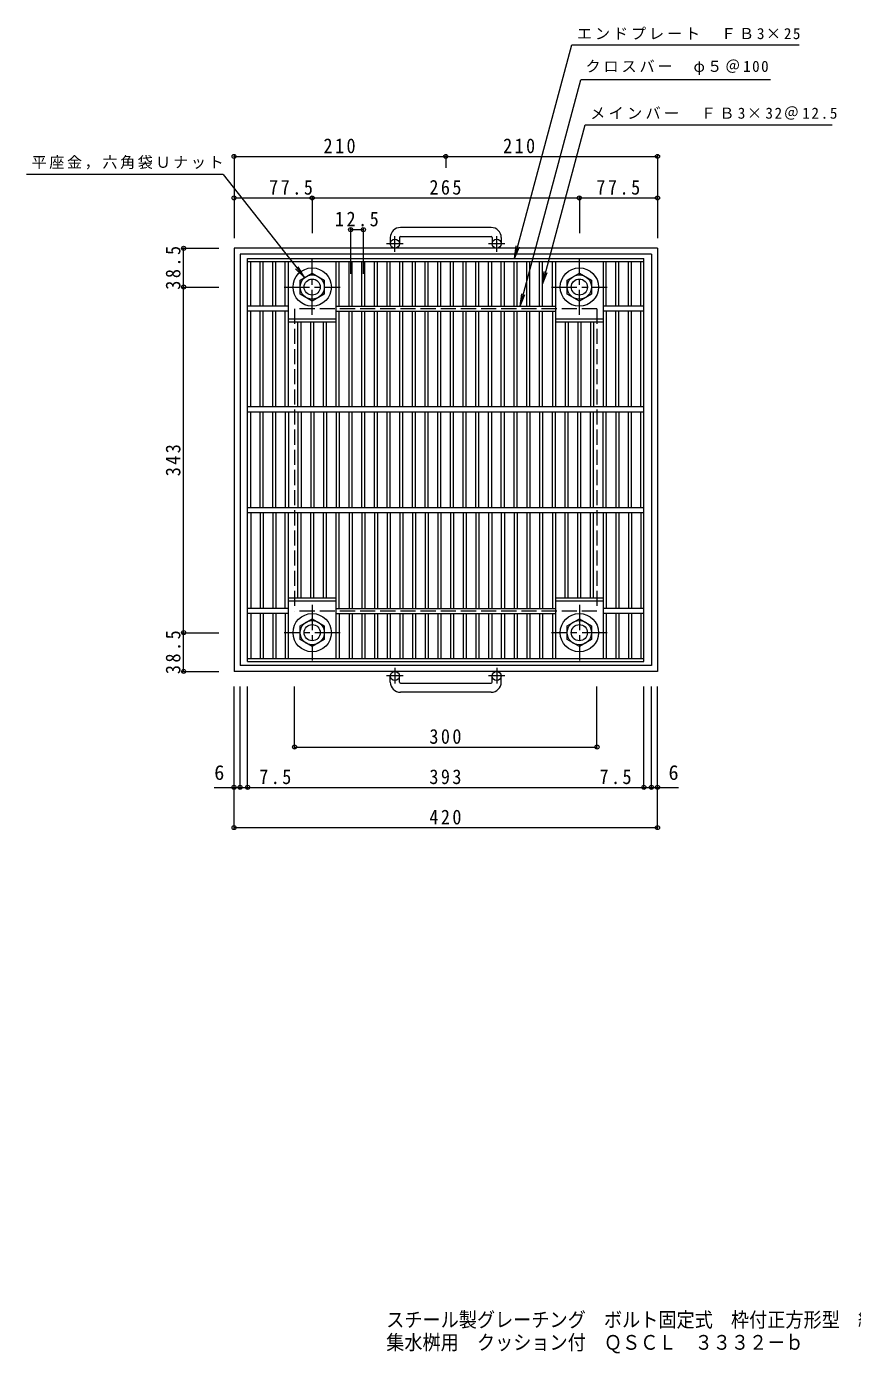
# Model space of a CAD drawing. Units: millimetres at full size, sheet at 1:5. Extents: x -784 to 798, y -688 to 629.
# Drawn here: x -784 to 35, y -688 to 629 of the extents above; entities that cross this region are included whole.
import ezdxf
from ezdxf.enums import TextEntityAlignment as Align

# ---------------------------------------------------------------- set-up
doc = ezdxf.new("R2010")
doc.units = ezdxf.units.MM
doc.header["$LTSCALE"] = 5
doc.header["$PDMODE"] = 32
doc.header["$PDSIZE"] = 4
doc.linetypes.add('CHAIN1', pattern=[8, 5, -1, 1, -1])
doc.linetypes.add('DASHED3', pattern=[4, 3, -1])
for name, color, linetype, lineweight in [('E-1', 2, 'Continuous', 9), ('E-2', 3, 'Continuous', 9), ('E-4', 7, 'Continuous', 9), ('E-5', 7, 'Continuous', 9), ('F-5_F-5ﾚｲﾔ', 2, 'Continuous', 9)]:
    doc.layers.add(name, color=color, linetype=linetype, lineweight=lineweight)
doc.styles.add('ＭＳ ゴシック', font='')
doc.styles.get('ＭＳ ゴシック').set_extended_font_data('MS Gothic')

msp = doc.modelspace()

# ---------------------------------------------------------------- linework, layer by layer
at = {"layer": 'E-1'}
for p, q in [((-322.9, 429.113), (-412.9, 429.113)), ((-577.9, 408.513), (-577.9, -11.486)), ((-157.9, 408.513), (-577.9, 408.513)), ((-422.9, 419.113), (-422.9, 413.013)), ((-413.9, 419.113), (-413.9, 413.013)), ((-412.9, 420.113), (-322.9, 420.113)), ((-321.9, 419.113), (-321.9, 413.013)), ((-312.9, 419.113), (-312.9, 413.013)), ((-571.9, 402.513), (-571.9, -5.486)), ((-163.899, 402.513), (-571.9, 402.513)), ((-163.899, 402.513), (-163.899, -5.486)), ((-163.899, -5.486), (-571.9, -5.486)), ((-422.9, -22.088), (-422.9, -15.987)), ((-413.9, -22.088), (-413.9, -15.987)), ((-412.9, -23.087), (-322.9, -23.087)), ((-321.9, -22.088), (-321.9, -15.987)), ((-312.9, -22.088), (-312.9, -15.987)), ((-322.9, -32.087), (-412.9, -32.087))]:
    msp.add_line(p, q, dxfattribs=at)
at = {"layer": 'E-1', "linetype": 'CHAIN1'}
for p, q in [((-410.237, 413.013), (-426.644, 413.013)), ((-418.4, 404.906), (-418.4, 420.503)), ((-309.237, 413.013), (-325.644, 413.013)), ((-317.399, 404.906), (-317.399, 420.503)), ((-500.4, 342.377), (-500.4, 397.65)), ((-235.4, 342.377), (-235.4, 397.65)), ((-528.036, 370.014), (-472.763, 370.014)), ((-263.036, 370.014), (-207.763, 370.014)), ((-500.4, 54.65), (-500.4, -0.624)), ((-235.4, 54.65), (-235.4, -0.624)), ((-472.763, 27.013), (-528.036, 27.013)), ((-207.763, 27.013), (-263.036, 27.013)), ((-418.4, -7.88), (-418.4, -23.477)), ((-317.399, -7.88), (-317.399, -23.477)), ((-410.237, -15.987), (-426.644, -15.987)), ((-309.237, -15.987), (-325.644, -15.987))]:
    msp.add_line(p, q, dxfattribs=at)
at = {"layer": 'E-1', "linetype": 'DASHED3'}
for p, q in [((-217.9, 348.514), (-517.9, 348.514)), ((-517.9, 348.514), (-517.9, 48.513)), ((-217.9, 348.514), (-217.9, 48.513)), ((-217.9, 48.513), (-517.9, 48.513))]:
    msp.add_line(p, q, dxfattribs=at)
at = {"layer": 'E-1'}
msp.add_lwpolyline([(-157.9, 408.513), (-157.9, -11.486), (-577.9, -11.486)], dxfattribs=at)
for points in [[(-488.399, 376.941), (-488.399, 363.085), (-500.4, 356.156), (-512.399, 363.085), (-512.399, 376.941), (-500.4, 383.87)], [(-223.399, 376.941), (-223.399, 363.085), (-235.4, 356.156), (-247.399, 363.085), (-247.399, 376.941), (-235.4, 383.87)], [(-512.4, 20.085), (-512.4, 33.942), (-500.4, 40.87), (-488.4, 33.942), (-488.4, 20.085), (-500.4, 13.157)], [(-247.4, 20.085), (-247.4, 33.942), (-235.4, 40.87), (-223.4, 33.942), (-223.4, 20.085), (-235.4, 13.157)]]:
    msp.add_lwpolyline(points, close=True, dxfattribs=at)
for centre, radius in [((-418.4, 413.013), 4.5), ((-317.4, 413.013), 4.5), ((-500.4, 370.014), 19), ((-500.4, 370.014), 12), ((-235.4, 370.014), 19), ((-235.4, 370.014), 12), ((-500.4, 370.014), 8), ((-235.4, 370.014), 8), ((-500.4, 27.013), 19), ((-235.4, 27.013), 19), ((-500.4, 27.013), 12), ((-500.4, 27.013), 8), ((-235.4, 27.013), 12), ((-235.4, 27.013), 8), ((-418.4, -15.987), 4.5), ((-317.4, -15.987), 4.5)]:
    msp.add_circle(centre, radius, dxfattribs=at)
for centre, radius, start, end in [((-412.9, 419.113), 10, 90, 180), ((-322.9, 419.113), 10, 0, 90), ((-412.9, 419.113), 1, 90, 180), ((-322.9, 419.113), 1, 0, 90), ((-412.9, -22.088), 10, 180, 270), ((-412.9, -22.088), 1, 180, 270), ((-322.9, -22.088), 10, 270, 0), ((-322.9, -22.088), 1, 270, 0)]:
    msp.add_arc(centre, radius, start, end, dxfattribs=at)
at = {"layer": 'E-2'}
for p, q in [((-564.4, 395.513), (-171.4, 395.513)), ((-561.4, 351.013), (-561.4, 395.513)), ((-552.02, 351.013), (-552.02, 395.513)), ((-549.02, 351.013), (-549.02, 395.513)), ((-539.54, 351.013), (-539.54, 395.513)), ((-536.54, 351.013), (-536.54, 395.513)), ((-527.06, 351.013), (-527.06, 395.513)), ((-524.06, 251.013), (-524.06, 395.513)), ((-476.74, 251.013), (-476.74, 395.513)), ((-473.74, 351.013), (-473.74, 395.513)), ((-463.75, 351.013), (-463.75, 395.513)), ((-460.75, 351.013), (-460.75, 395.513)), ((-451.17, 351.013), (-451.17, 395.513)), ((-448.17, 351.013), (-448.17, 395.513)), ((-438.59, 351.013), (-438.59, 395.513)), ((-435.59, 351.013), (-435.59, 395.513)), ((-426.01, 351.013), (-426.01, 395.513)), ((-423.01, 351.013), (-423.01, 395.513)), ((-413.43, 351.013), (-413.43, 395.513)), ((-410.43, 351.013), (-410.43, 395.513)), ((-400.85, 351.013), (-400.85, 395.513)), ((-397.85, 351.013), (-397.85, 395.513)), ((-388.27, 351.013), (-388.27, 395.513)), ((-385.27, 351.013), (-385.27, 395.513)), ((-375.69, 351.013), (-375.69, 395.513)), ((-372.69, 351.013), (-372.69, 395.513)), ((-363.11, 351.013), (-363.11, 395.513)), ((-360.11, 351.013), (-360.11, 395.513)), ((-350.53, 351.013), (-350.53, 395.513)), ((-347.53, 351.013), (-347.53, 395.513)), ((-337.95, 351.013), (-337.95, 395.513)), ((-334.95, 351.013), (-334.95, 395.513)), ((-325.37, 351.013), (-325.37, 395.513)), ((-322.37, 351.013), (-322.37, 395.513)), ((-312.79, 351.013), (-312.79, 395.513)), ((-309.79, 351.013), (-309.79, 395.513)), ((-300.21, 351.013), (-300.21, 395.513)), ((-297.21, 351.013), (-297.21, 395.513)), ((-287.63, 351.013), (-287.63, 395.513)), ((-284.63, 351.013), (-284.63, 395.513)), ((-275.05, 351.013), (-275.05, 395.513)), ((-272.05, 351.013), (-272.05, 395.513)), ((-262.06, 351.013), (-262.06, 395.513)), ((-259.06, 395.513), (-259.06, 251.013)), ((-211.74, 395.513), (-211.74, 251.013)), ((-208.74, 351.013), (-208.74, 395.513)), ((-199.26, 351.013), (-199.26, 395.513)), ((-196.26, 351.013), (-196.26, 395.513)), ((-186.78, 351.013), (-186.78, 395.513)), ((-183.78, 351.013), (-183.78, 395.513)), ((-174.42, 351.013), (-174.42, 395.513)), ((-171.4, -1.487), (-171.4, 398.513)), ((-524.06, 351.013), (-564.4, 351.013)), ((-524.06, 346.013), (-564.4, 346.013)), ((-561.4, 251.013), (-561.4, 346.013)), ((-552.02, 251.013), (-552.02, 346.013)), ((-549.02, 251.013), (-549.02, 346.013)), ((-539.54, 251.013), (-539.54, 346.013)), ((-536.54, 251.013), (-536.54, 346.013)), ((-527.06, 251.013), (-527.06, 346.013)), ((-476.74, 351.013), (-259.06, 351.013)), ((-476.74, 346.013), (-259.06, 346.013)), ((-473.74, 251.013), (-473.74, 346.013)), ((-463.75, 251.013), (-463.75, 346.013)), ((-460.75, 251.013), (-460.75, 346.013)), ((-451.17, 251.013), (-451.17, 346.013)), ((-448.17, 251.013), (-448.17, 346.013)), ((-438.59, 251.013), (-438.59, 346.013)), ((-435.59, 251.013), (-435.59, 346.013)), ((-426.01, 251.013), (-426.01, 346.013)), ((-423.01, 251.013), (-423.01, 346.013)), ((-413.43, 251.013), (-413.43, 346.013)), ((-410.43, 251.013), (-410.43, 346.013)), ((-400.85, 251.013), (-400.85, 346.013)), ((-397.85, 251.013), (-397.85, 346.013)), ((-388.27, 251.013), (-388.27, 346.013)), ((-385.27, 251.013), (-385.27, 346.013)), ((-375.69, 251.013), (-375.69, 346.013)), ((-372.69, 251.013), (-372.69, 346.013)), ((-363.11, 251.013), (-363.11, 346.013)), ((-360.11, 251.013), (-360.11, 346.013)), ((-350.53, 251.013), (-350.53, 346.013)), ((-347.53, 251.013), (-347.53, 346.013)), ((-337.95, 251.013), (-337.95, 346.013)), ((-334.95, 251.013), (-334.95, 346.013)), ((-325.37, 251.013), (-325.37, 346.013)), ((-322.37, 251.013), (-322.37, 346.013)), ((-312.79, 251.013), (-312.79, 346.013)), ((-309.79, 251.013), (-309.79, 346.013)), ((-300.21, 251.013), (-300.21, 346.013)), ((-297.21, 251.013), (-297.21, 346.013)), ((-287.63, 251.013), (-287.63, 346.013)), ((-284.63, 251.013), (-284.63, 346.013)), ((-275.05, 251.013), (-275.05, 346.013)), ((-272.05, 251.013), (-272.05, 346.013)), ((-262.06, 346.013), (-262.06, 251.013)), ((-171.4, 351.013), (-211.74, 351.013)), ((-171.4, 346.013), (-211.74, 346.013)), ((-208.74, 346.013), (-208.74, 251.013)), ((-199.26, 251.013), (-199.26, 346.013)), ((-196.26, 251.013), (-196.26, 346.013)), ((-186.78, 251.013), (-186.78, 346.013)), ((-183.78, 251.013), (-183.78, 346.013)), ((-174.42, 251.013), (-174.42, 346.013)), ((-524.06, 338.513), (-476.74, 338.513)), ((-524.06, 335.513), (-476.74, 335.513)), ((-514.48, 251.013), (-514.48, 335.513)), ((-511.48, 251.013), (-511.48, 335.513)), ((-501.9, 251.013), (-501.9, 335.513)), ((-498.9, 251.013), (-498.9, 335.513)), ((-489.32, 251.013), (-489.32, 335.513)), ((-486.32, 251.013), (-486.32, 335.513)), ((-259.06, 338.513), (-211.74, 338.513)), ((-259.06, 335.513), (-211.74, 335.513)), ((-249.48, 335.513), (-249.48, 251.013)), ((-246.48, 335.513), (-246.48, 251.013)), ((-236.9, 335.513), (-236.9, 251.013)), ((-233.9, 335.513), (-233.9, 251.013)), ((-224.32, 335.513), (-224.32, 251.013)), ((-221.32, 335.513), (-221.32, 251.013)), ((-171.4, 251.013), (-564.4, 251.013)), ((-171.4, 246.013), (-564.4, 246.013)), ((-561.4, 151.013), (-561.4, 246.013)), ((-552.02, 151.013), (-552.02, 246.013)), ((-549.02, 151.013), (-549.02, 246.013)), ((-539.54, 151.013), (-539.54, 246.013)), ((-536.54, 151.013), (-536.54, 246.013)), ((-527.06, 246.013), (-527.06, 151.013)), ((-524.06, 246.013), (-524.06, 151.013)), ((-514.48, 246.013), (-514.48, 151.013)), ((-511.48, 246.013), (-511.48, 151.013)), ((-501.9, 246.013), (-501.9, 151.013)), ((-498.9, 246.013), (-498.9, 151.013)), ((-489.32, 246.013), (-489.32, 151.013)), ((-486.32, 246.013), (-486.32, 151.013)), ((-476.74, 246.013), (-476.74, 151.013)), ((-473.74, 246.013), (-473.74, 151.013)), ((-463.75, 151.013), (-463.75, 246.013)), ((-460.75, 151.013), (-460.75, 246.013)), ((-451.17, 151.013), (-451.17, 246.013)), ((-448.17, 151.013), (-448.17, 246.013)), ((-438.59, 151.013), (-438.59, 246.013)), ((-435.59, 151.013), (-435.59, 246.013)), ((-426.01, 151.013), (-426.01, 246.013)), ((-423.01, 151.013), (-423.01, 246.013)), ((-413.43, 151.013), (-413.43, 246.013)), ((-410.43, 151.013), (-410.43, 246.013)), ((-400.85, 151.013), (-400.85, 246.013)), ((-397.85, 151.013), (-397.85, 246.013)), ((-388.27, 151.013), (-388.27, 246.013)), ((-385.27, 151.013), (-385.27, 246.013)), ((-375.69, 151.013), (-375.69, 246.013)), ((-372.69, 151.013), (-372.69, 246.013)), ((-363.11, 151.013), (-363.11, 246.013)), ((-360.11, 151.013), (-360.11, 246.013)), ((-350.53, 151.013), (-350.53, 246.013)), ((-347.53, 151.013), (-347.53, 246.013)), ((-337.95, 151.013), (-337.95, 246.013)), ((-334.95, 151.013), (-334.95, 246.013)), ((-325.37, 151.013), (-325.37, 246.013)), ((-322.37, 151.013), (-322.37, 246.013)), ((-312.79, 151.013), (-312.79, 246.013)), ((-309.79, 151.013), (-309.79, 246.013)), ((-300.21, 151.013), (-300.21, 246.013)), ((-297.21, 151.013), (-297.21, 246.013)), ((-287.63, 246.013), (-287.63, 151.013)), ((-284.63, 246.013), (-284.63, 151.013)), ((-275.05, 246.013), (-275.05, 151.013)), ((-272.05, 246.013), (-272.05, 151.013)), ((-262.06, 151.013), (-262.06, 246.013)), ((-259.06, 151.013), (-259.06, 246.013)), ((-249.48, 151.013), (-249.48, 246.013)), ((-246.48, 151.013), (-246.48, 246.013)), ((-236.9, 151.013), (-236.9, 246.013)), ((-233.9, 151.013), (-233.9, 246.013)), ((-224.32, 151.013), (-224.32, 246.013)), ((-221.32, 151.013), (-221.32, 246.013)), ((-211.74, 151.013), (-211.74, 246.013)), ((-208.74, 151.013), (-208.74, 246.013)), ((-199.26, 246.013), (-199.26, 151.013)), ((-196.26, 246.013), (-196.26, 151.013)), ((-186.78, 151.013), (-186.78, 246.013)), ((-183.78, 151.013), (-183.78, 246.013)), ((-174.42, 151.013), (-174.42, 246.013)), ((-171.4, 151.013), (-564.4, 151.013)), ((-171.4, 146.013), (-564.4, 146.013)), ((-561.4, 146.013), (-561.4, 51.013)), ((-552.02, 146.013), (-552.02, 51.013)), ((-549.02, 146.013), (-549.02, 51.013)), ((-539.54, 146.013), (-539.54, 51.013)), ((-536.54, 146.013), (-536.54, 51.013)), ((-527.06, 51.013), (-527.06, 146.013)), ((-524.06, 1.513), (-524.06, 146.013)), ((-514.48, 61.513), (-514.48, 146.013)), ((-511.48, 61.513), (-511.48, 146.013)), ((-501.9, 61.513), (-501.9, 146.013)), ((-498.9, 61.513), (-498.9, 146.013)), ((-489.32, 61.513), (-489.32, 146.013)), ((-486.32, 61.513), (-486.32, 146.013)), ((-476.74, 1.513), (-476.74, 146.013)), ((-473.74, 51.013), (-473.74, 146.013)), ((-463.75, 146.013), (-463.75, 51.013)), ((-460.75, 146.013), (-460.75, 51.013)), ((-451.17, 146.013), (-451.17, 51.013)), ((-448.17, 146.013), (-448.17, 51.013)), ((-438.59, 146.013), (-438.59, 51.013)), ((-435.59, 146.013), (-435.59, 51.013)), ((-426.01, 146.013), (-426.01, 51.013)), ((-423.01, 146.013), (-423.01, 51.013)), ((-413.43, 146.013), (-413.43, 51.013)), ((-410.43, 146.013), (-410.43, 51.013)), ((-400.85, 146.013), (-400.85, 51.013)), ((-397.85, 146.013), (-397.85, 51.013)), ((-388.27, 146.013), (-388.27, 51.013)), ((-385.27, 146.013), (-385.27, 51.013)), ((-375.69, 146.013), (-375.69, 51.013)), ((-372.69, 146.013), (-372.69, 51.013)), ((-363.11, 146.013), (-363.11, 51.013)), ((-360.11, 146.013), (-360.11, 51.013)), ((-350.53, 146.013), (-350.53, 51.013)), ((-347.53, 146.013), (-347.53, 51.013)), ((-337.95, 146.013), (-337.95, 51.013)), ((-334.95, 146.013), (-334.95, 51.013)), ((-325.37, 146.013), (-325.37, 51.013)), ((-322.37, 146.013), (-322.37, 51.013)), ((-312.79, 146.013), (-312.79, 51.013)), ((-309.79, 146.013), (-309.79, 51.013)), ((-300.21, 146.013), (-300.21, 51.013)), ((-297.21, 146.013), (-297.21, 51.013)), ((-287.63, 146.013), (-287.63, 51.013)), ((-284.63, 146.013), (-284.63, 51.013)), ((-275.05, 146.013), (-275.05, 51.013)), ((-272.05, 146.013), (-272.05, 51.013)), ((-262.06, 146.013), (-262.06, 51.013)), ((-259.06, 146.013), (-259.06, 1.513)), ((-249.48, 61.513), (-249.48, 146.013)), ((-246.48, 61.513), (-246.48, 146.013)), ((-236.9, 61.513), (-236.9, 146.013)), ((-233.9, 61.513), (-233.9, 146.013)), ((-224.32, 61.513), (-224.32, 146.013)), ((-221.32, 61.513), (-221.32, 146.013)), ((-211.74, 146.013), (-211.74, 1.513)), ((-208.74, 146.013), (-208.74, 51.013)), ((-199.26, 146.013), (-199.26, 51.013)), ((-196.26, 146.013), (-196.26, 51.013)), ((-186.78, 146.013), (-186.78, 51.013)), ((-183.78, 146.013), (-183.78, 51.013)), ((-174.42, 146.013), (-174.42, 51.013)), ((-524.06, 61.513), (-476.74, 61.513)), ((-524.06, 58.513), (-476.74, 58.513)), ((-259.06, 61.513), (-211.74, 61.513)), ((-259.06, 58.513), (-211.74, 58.513)), ((-524.06, 51.013), (-564.4, 51.013)), ((-524.06, 46.013), (-564.4, 46.013)), ((-561.4, 46.013), (-561.4, 1.513)), ((-552.02, 46.013), (-552.02, 1.513)), ((-549.02, 46.013), (-549.02, 1.513)), ((-539.54, 46.013), (-539.54, 1.513)), ((-536.54, 46.013), (-536.54, 1.513)), ((-527.06, 46.013), (-527.06, 1.513)), ((-476.74, 51.013), (-259.06, 51.013)), ((-476.74, 46.013), (-259.06, 46.013)), ((-473.74, 46.013), (-473.74, 1.513)), ((-463.75, 46.013), (-463.75, 1.513)), ((-460.75, 46.013), (-460.75, 1.513)), ((-451.17, 46.013), (-451.17, 1.513)), ((-448.17, 46.013), (-448.17, 1.513)), ((-438.59, 46.013), (-438.59, 1.513)), ((-435.59, 46.013), (-435.59, 1.513)), ((-426.01, 46.013), (-426.01, 1.513)), ((-423.01, 46.013), (-423.01, 1.513)), ((-413.43, 46.013), (-413.43, 1.513)), ((-410.43, 46.013), (-410.43, 1.513)), ((-400.85, 46.013), (-400.85, 1.513)), ((-397.85, 46.013), (-397.85, 1.513)), ((-388.27, 46.013), (-388.27, 1.513)), ((-385.27, 46.013), (-385.27, 1.513)), ((-375.69, 46.013), (-375.69, 1.513)), ((-372.69, 46.013), (-372.69, 1.513)), ((-363.11, 46.013), (-363.11, 1.513)), ((-360.11, 46.013), (-360.11, 1.513)), ((-350.53, 46.013), (-350.53, 1.513)), ((-347.53, 46.013), (-347.53, 1.513)), ((-337.95, 46.013), (-337.95, 1.513)), ((-334.95, 46.013), (-334.95, 1.513)), ((-325.37, 46.013), (-325.37, 1.513)), ((-322.37, 46.013), (-322.37, 1.513)), ((-312.79, 46.013), (-312.79, 1.513)), ((-309.79, 46.013), (-309.79, 1.513)), ((-300.21, 46.013), (-300.21, 1.513)), ((-297.21, 46.013), (-297.21, 1.513)), ((-287.63, 46.013), (-287.63, 1.513)), ((-284.63, 46.013), (-284.63, 1.513)), ((-275.05, 46.013), (-275.05, 1.513)), ((-272.05, 46.013), (-272.05, 1.513)), ((-262.06, 46.013), (-262.06, 1.513)), ((-171.4, 51.013), (-211.74, 51.013)), ((-171.4, 46.013), (-211.74, 46.013)), ((-208.74, 46.013), (-208.74, 1.513)), ((-199.26, 46.013), (-199.26, 1.513)), ((-196.26, 46.013), (-196.26, 1.513)), ((-186.78, 46.013), (-186.78, 1.513)), ((-183.78, 46.013), (-183.78, 1.513)), ((-174.42, 46.013), (-174.42, 1.513)), ((-564.4, 1.513), (-171.4, 1.513)), ((-564.4, -1.487), (-171.4, -1.487))]:
    msp.add_line(p, q, dxfattribs=at)
msp.add_lwpolyline([(-564.4, -1.487), (-564.4, 398.513), (-171.4, 398.513)], dxfattribs=at)
at = {"layer": 'E-4'}
for p, q in [((-577.9, 501.148), (-577.9, 418.513)), ((-367.9, 501.148), (-367.9, 488.413)), ((-157.9, 501.148), (-157.9, 418.513)), ((-577.9, 499.648), (-367.9, 499.648)), ((-367.9, 499.648), (-157.9, 499.648)), ((-577.9, 458.513), (-500.4, 458.513)), ((-500.4, 460.013), (-500.4, 423.513)), ((-500.4, 458.513), (-235.4, 458.513)), ((-235.4, 460.013), (-235.4, 423.513)), ((-235.4, 458.513), (-157.9, 458.513)), ((-462.26, 428.55), (-462.26, 383.258)), ((-462.26, 427.05), (-449.68, 427.05)), ((-449.68, 428.55), (-449.68, 383.258)), ((-629.4, 408.513), (-592.9, 408.513)), ((-627.9, 370.013), (-627.9, 408.513)), ((-629.4, 370.013), (-592.9, 370.013)), ((-627.9, 27.014), (-627.9, 370.013)), ((-629.4, 27.014), (-592.9, 27.014)), ((-627.9, -11.486), (-627.9, 27.014)), ((-629.4, -11.486), (-592.9, -11.486)), ((-577.9, -167.987), (-577.9, -26.486)), ((-571.9, -127.987), (-571.9, -26.486)), ((-564.4, -127.987), (-564.4, -26.486)), ((-517.9, -87.987), (-517.9, -26.486)), ((-217.9, -87.987), (-217.9, -26.486)), ((-171.4, -127.987), (-171.4, -26.486)), ((-163.899, -127.987), (-163.899, -26.486)), ((-157.9, -167.987), (-157.9, -26.486)), ((-517.9, -86.487), (-217.9, -86.487)), ((-597.524, -126.487), (-571.9, -126.487)), ((-571.9, -126.487), (-564.4, -126.487)), ((-564.4, -126.487), (-171.4, -126.487)), ((-171.4, -126.487), (-163.899, -126.487)), ((-163.899, -126.487), (-136.963, -126.487)), ((-577.9, -166.487), (-157.9, -166.487))]:
    msp.add_line(p, q, dxfattribs=at)
for p in [(-577.9, 499.648), (-367.9, 499.648), (-157.9, 499.648), (-577.9, 458.513), (-500.4, 458.513), (-235.4, 458.513), (-157.9, 458.513), (-462.26, 427.05), (-449.68, 427.05), (-627.9, 408.513), (-627.9, 370.013), (-627.9, 27.014), (-627.9, -11.486), (-517.9, -86.487), (-217.9, -86.487), (-577.9, -126.487), (-571.9, -126.487), (-564.4, -126.487), (-171.4, -126.487), (-163.899, -126.487), (-157.9, -126.487), (-577.9, -166.487), (-157.9, -166.487)]:
    msp.add_point(p, dxfattribs=at)
at = {"layer": 'E-5'}
for p, q in [((-299.569, 398.513), (-242.779, 610.457)), ((-242.779, 610.457), (-17.367, 610.457)), ((-294.22, 351.013), (-234.045, 575.587)), ((-45.882, 575.587), (-234.045, 575.587)), ((-272.06, 373.013), (-229.704, 531.087)), ((-229.704, 531.087), (15.486, 531.087)), ((-588.718, 481.801), (-783.718, 481.801)), ((-299.569, 398.513), (-297.938, 410.906)), ((-299.569, 398.513), (-294.786, 410.062)), ((-507.948, 379.342), (-514.339, 390.085)), ((-272.06, 373.013), (-270.428, 385.406)), ((-272.06, 373.013), (-267.276, 384.562)), ((-294.22, 351.013), (-292.588, 363.406)), ((-294.22, 351.013), (-289.436, 362.562))]:
    msp.add_line(p, q, dxfattribs=at)
msp.add_lwpolyline([(-588.718, 481.801), (-507.948, 379.342), (-516.902, 388.064)], dxfattribs=at)

# ---------------------------------------------------------------- texts
at = {"layer": 'E-4', "color": 2, "style": 'ＭＳ ゴシック'}
for p in [(-597.524, -123.487), (-146.963, -123.487)]:
    msp.add_text('6', height=14.66, dxfattribs=at).set_placement(p, align=Align.BOTTOM_LEFT)
at = {"layer": 'E-4', "color": 2, "char_height": 14.66, "attachment_point": 7, "style": 'ＭＳ ゴシック'}
for s, insert in [('\\T1.27;\\W0.9;210', (-489.15, 502.648)), ('\\T1.27;\\W0.9;210', (-311.052, 502.648)), ('\\T1.28;\\W0.9;77.5', (-543.12, 461.513)), ('\\T1.27;\\W0.9;265', (-384.15, 461.513)), ('\\T1.28;\\W0.9;77.5', (-218.525, 461.513)), ('\\T1.28;\\W0.9;12.5', (-477.845, 430.05)), ('\\T1.27;\\W0.9;300', (-384.15, -83.487)), ('\\T1.27;\\W0.9;7.5', (-552.9, -123.487)), ('\\T1.27;\\W0.9;393', (-384.15, -123.487)), ('\\T1.27;\\W0.9;7.5', (-215.399, -123.487)), ('\\T1.27;\\W0.9;420', (-384.15, -163.487))]:
    msp.add_mtext(s, dxfattribs=dict(at, insert=insert))
at = {"layer": 'E-4', "color": 2, "char_height": 14.66, "attachment_point": 7, "rotation": 90, "style": 'ＭＳ ゴシック'}
for s, insert in [('\\T1.28;\\W0.9;38.5', (-630.9, 367.388)), ('\\T1.27;\\W0.9;343', (-630.9, 182.263)), ('\\T1.28;\\W0.9;38.5', (-630.9, -14.111))]:
    msp.add_mtext(s, dxfattribs=dict(at, insert=insert))
at = {"layer": 'E-5', "char_height": 11, "attachment_point": 7, "style": 'ＭＳ ゴシック'}
for s, insert in [('\\T1.19;エンドプレート\u3000ＦＢ3×25', (-237.779, 615.457)), ('\\T1.19;クロスバー\u3000φ５＠100', (-229.313, 580.587)), ('\\T1.22;メインバー\u3000ＦＢ3×32＠12.5', (-224.704, 536.087)), ('\\T1.17;平座金，六角袋Ｕナット', (-778.718, 486.801))]:
    msp.add_mtext(s, dxfattribs=dict(at, insert=insert))
at = {"layer": 'F-5_F-5ﾚｲﾔ', "style": 'ＭＳ ゴシック', "width": 0.9}
for s, p in [('スチール製グレーチング\u3000ボルト固定式\u3000枠付正方形型\u3000細目プレーンタイプ', (-426.973, -666.554)), ('集水桝用\u3000クッション付\u3000ＱＳＣＬ\u3000３３３２－ｂ', (-426.973, -689.054))]:
    msp.add_text(s, height=14.66, dxfattribs=at).set_placement(p, align=Align.BOTTOM_LEFT)

doc.saveas('drawing.dxf')
